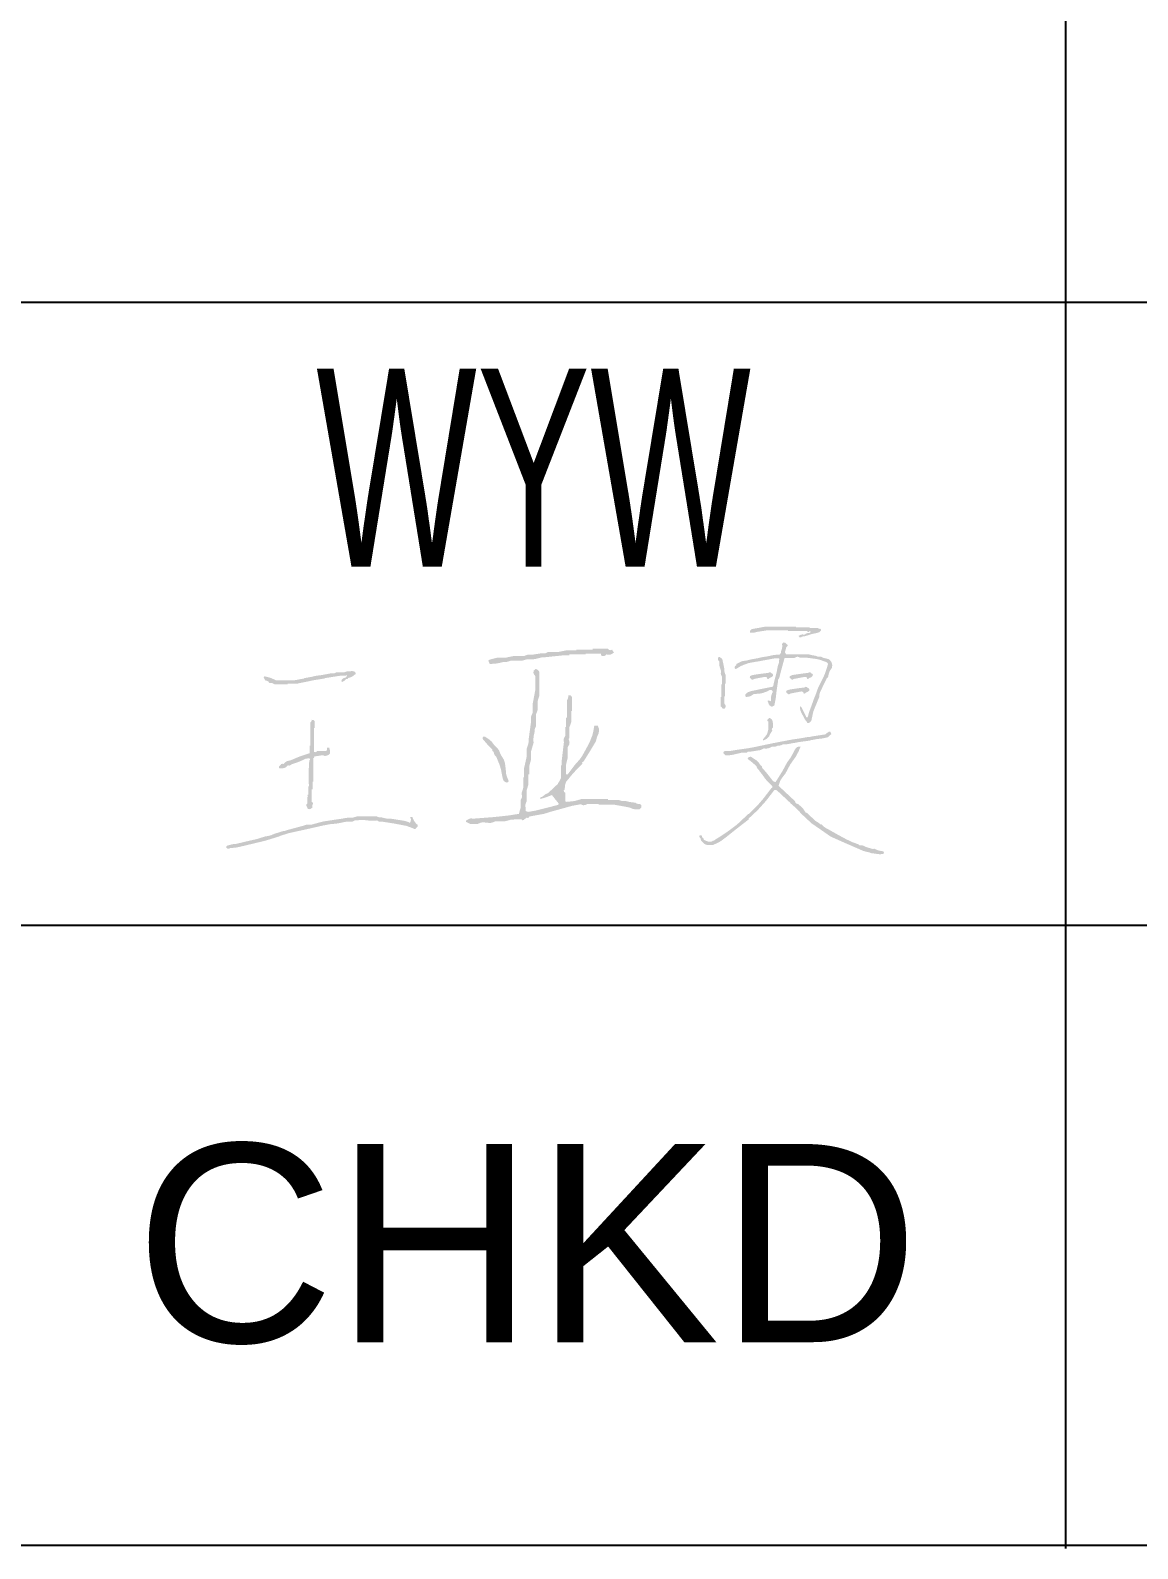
# Model space of a CAD drawing. Header units: millimetres. Extents: x -196 to 224, y -57 to 240.
# Drawn here: x 190.09 to 196.49, y 96.22 to 105 of the extents above; entities that cross this region are included whole.
import ezdxf

# ---------------------------------------------------------------- set-up
doc = ezdxf.new("R2010")
doc.units = ezdxf.units.MM
doc.styles.add('Arial', font='ARIAL.TTF', dxfattribs={"height": 0.2})
doc.styles.add('Arial Narrow', font='ARIALN.TTF', dxfattribs={"height": 0.2})

# ---------------------------------------------------------------- blocks, each defined once
blk = doc.blocks.new('Unknown-234525283-28870')
at = {"color": 7, "linetype": 'Continuous'}
for p, q in [((196.0716, 96.221), (196.0716, 121.4526)), ((141.4177, 103.4291), (209.2882, 103.4291)), ((141.4177, 99.8258), (209.2882, 99.8256)), ((141.4177, 96.2412), (209.2671, 96.2412))]:
    blk.add_line(p, q, dxfattribs=at)
at = {"color": 7, "linetype": 'Continuous', "style": 'Arial'}
blk.add_text('CHKD', height=1.14609, dxfattribs=at).set_placement((190.6885, 97.415))
blk = doc.blocks.new('Unknown-234525283-28873')
at = {"linetype": 'Continuous'}
for points in [[(194.6508, 101.5421), (194.6468, 101.5397), (194.6411, 101.5415), (194.6394, 101.5457), (194.5902, 101.5457), (194.5902, 101.5492), (194.5106, 101.5492), (194.5106, 101.5527), (194.3325, 101.5527), (194.3015, 101.5469), (194.2859, 101.5441), (194.2548, 101.5386), (194.2454, 101.5297), (194.2454, 101.5174), (194.2622, 101.5176), (194.2708, 101.5187), (194.287, 101.5227), (194.3439, 101.5315), (194.4651, 101.5315), (194.4651, 101.528), (194.575, 101.528), (194.5781, 101.523), (194.5859, 101.5221), (194.5902, 101.5262), (194.591, 101.5276), (194.5923, 101.5282), (194.594, 101.528), (194.594, 101.5174), (194.5797, 101.5161), (194.5721, 101.5138), (194.5599, 101.5067), (194.5476, 101.5077), (194.5406, 101.5065), (194.5296, 101.5014), (194.5272, 101.5009), (194.5262, 101.4979), (194.532, 101.4912), (194.5393, 101.4904), (194.5447, 101.4944), (194.5521, 101.4965), (194.556, 101.4972), (194.5637, 101.4979), (194.6091, 101.512), (194.6238, 101.5144), (194.6311, 101.5162), (194.6451, 101.5209), (194.6546, 101.5297), (194.6555, 101.5348), (194.6544, 101.5382)], [(193.449, 101.4201), (193.4397, 101.4165), (193.4314, 101.418), (193.4243, 101.4247), (193.3352, 101.4247), (193.3352, 101.4201), (193.2411, 101.4201), (193.2411, 101.4155), (193.1818, 101.4155), (193.1372, 101.4063), (193.0778, 101.4063), (193.0655, 101.3998), (193.0573, 101.3981), (193.0432, 101.3993), (192.9838, 101.3901), (192.9658, 101.3911), (192.956, 101.3896), (192.9393, 101.3831), (192.8799, 101.3831), (192.8353, 101.3739), (192.7858, 101.3739), (192.7591, 101.367), (192.7413, 101.3623), (192.736, 101.3603), (192.7333, 101.3562), (192.7339, 101.3508), (192.7372, 101.3454), (192.7387, 101.3426), (192.7413, 101.3369), (192.7733, 101.3389), (192.7894, 101.3412), (192.8205, 101.3485), (192.8366, 101.3486), (192.845, 101.35), (192.8601, 101.3554), (192.9244, 101.3554), (192.9591, 101.3647), (192.9869, 101.3639), (193.0013, 101.3653), (193.0283, 101.3716), (193.0418, 101.3752), (193.049, 101.3761), (193.063, 101.3762), (193.1743, 101.3878), (193.2016, 101.3878), (193.2016, 101.3924), (193.2956, 101.3924), (193.2956, 101.397), (193.3847, 101.397), (193.384, 101.3912), (193.3853, 101.3874), (193.3896, 101.3831), (193.4003, 101.3826), (193.4071, 101.3851), (193.4144, 101.3924), (193.4291, 101.3899), (193.438, 101.391), (193.4515, 101.397), (193.4589, 101.4039), (193.4538, 101.4096), (193.4516, 101.4131)], [(194.1036, 101.2236), (194.6008, 101.2617), (194.5964, 101.259), (194.5873, 101.2555), (194.5838, 101.2514), (194.5792, 101.2502), (194.574, 101.2519), (194.574, 101.259), (194.5696, 101.2607), (194.5626, 101.2625), (194.5368, 101.2578), (194.5239, 101.2553), (194.4982, 101.2502), (194.4927, 101.2463), (194.4856, 101.247), (194.4812, 101.2519), (194.4758, 101.2554), (194.4739, 101.2602), (194.4755, 101.2661), (194.4854, 101.2711), (194.4909, 101.2729), (194.502, 101.2749), (194.5338, 101.2794), (194.5497, 101.2816), (194.5816, 101.2855), (194.587, 101.2894), (194.5942, 101.2887), (194.5986, 101.2838), (194.6056, 101.2804), (194.6087, 101.2751), (194.6081, 101.2678), (194.6008, 101.2617), (194.7062, 101.2954), (194.719, 101.3156), (194.7206, 101.3291), (194.7197, 101.3364), (194.7152, 101.3492), (194.7069, 101.3599), (194.7002, 101.3645), (194.6868, 101.3687), (194.6734, 101.3711), (194.6667, 101.3734), (194.6546, 101.3793), (194.6423, 101.3784), (194.6354, 101.3796), (194.6243, 101.3846), (194.6074, 101.3872), (194.599, 101.389), (194.5826, 101.3935), (194.4538, 101.3935), (194.4483, 101.402), (194.4478, 101.4091), (194.4519, 101.4183), (194.4526, 101.4263), (194.4538, 101.4305), (194.4576, 101.4377), (194.4623, 101.4401), (194.4632, 101.4466), (194.4481, 101.4607), (194.4403, 101.4613), (194.4346, 101.4584), (194.431, 101.4519), (194.4316, 101.4355), (194.4304, 101.4269), (194.4254, 101.4112), (194.4243, 101.4027), (194.422, 101.3981), (194.4159, 101.3917), (194.3883, 101.3894), (194.3745, 101.3873), (194.3477, 101.3811), (194.3247, 101.3779), (194.3133, 101.3757), (194.2908, 101.3705), (194.2634, 101.3656), (194.2497, 101.3628), (194.2226, 101.3563), (194.2036, 101.3541), (194.1938, 101.351), (194.1727, 101.3398), (194.1658, 101.3369), (194.1667, 101.3322), (194.1646, 101.3284), (194.1601, 101.3262), (194.1558, 101.3195), (194.1565, 101.3127), (194.162, 101.3068), (194.1906, 101.3238), (194.2061, 101.331), (194.2378, 101.3422), (194.2757, 101.3492), (194.2984, 101.3528), (194.3837, 101.3687), (194.4121, 101.3687), (194.4144, 101.3668), (194.4151, 101.3644), (194.414, 101.3616), (194.4128, 101.3472), (194.4112, 101.34), (194.4064, 101.3262), (194.3988, 101.2873), (194.3837, 101.2307), (194.3817, 101.2207), (194.3806, 101.2158), (194.378, 101.2059), (194.3264, 101.1957), (194.3006, 101.1904), (194.2492, 101.1794), (194.2358, 101.1747), (194.2292, 101.1708), (194.2188, 101.1617), (194.2173, 101.1553), (194.2184, 101.1509), (194.2226, 101.1458), (194.242, 101.1491), (194.2519, 101.153), (194.2681, 101.1634), (194.3006, 101.1652), (194.3172, 101.1686), (194.3477, 101.1794), (194.3553, 101.1848), (194.3608, 101.1865), (194.3704, 101.1865), (194.3759, 101.1806), (194.3766, 101.1737), (194.3723, 101.167), (194.3674, 101.149), (194.3662, 101.1395), (194.3666, 101.121), (194.3515, 101.1263), (194.348, 101.1246), (194.3471, 101.1202), (194.3496, 101.1174), (194.3539, 101.1043), (194.3588, 101.0976), (194.3704, 101.0891), (194.3763, 101.0922), (194.3794, 101.0936), (194.3856, 101.0962), (194.3926, 101.1299), (194.3952, 101.147), (194.3988, 101.1811), (194.4064, 101.2307), (194.4065, 101.241), (194.4082, 101.2467), (194.414, 101.2555), (194.4258, 101.3008), (194.4319, 101.3235), (194.4443, 101.3687), (194.4481, 101.3723), (194.503, 101.3723), (194.5135, 101.378), (194.5222, 101.3786), (194.5333, 101.374), (194.5576, 101.3743), (194.5699, 101.3736), (194.594, 101.3705), (194.632, 101.3654), (194.6511, 101.3607), (194.6868, 101.3475), (194.6936, 101.3432), (194.6962, 101.3372), (194.6944, 101.3298), (194.6799, 101.2847), (194.6707, 101.2625), (194.6489, 101.2201), (194.6375, 101.1953), (194.6224, 101.1528), (194.6186, 101.1458), (194.5997, 101.0927), (194.5901, 101.0676), (194.5859, 101.0548), (194.5788, 101.029), (194.575, 101.0276), (194.5711, 101.029), (194.5693, 101.0325), (194.558, 101.0569), (194.552, 101.069), (194.539, 101.0927), (194.5376, 101.0905), (194.5361, 101.0895), (194.5333, 101.0891), (194.5351, 101.0746), (194.5371, 101.0673), (194.5428, 101.0537), (194.5656, 101.0113), (194.5707, 101.0066), (194.5728, 101.0034), (194.575, 100.9971), (194.5818, 100.9955), (194.5867, 100.9965), (194.5921, 101.0006), (194.5997, 101.0077), (194.611, 101.0608), (194.6252, 101.0963), (194.6324, 101.114), (194.647, 101.1493), (194.6466, 101.1593), (194.6474, 101.1646), (194.6508, 101.1741), (194.6658, 101.206), (194.6734, 101.2219), (194.6887, 101.2537), (194.6963, 101.2608), (194.7014, 101.2838), (194.7062, 101.2954), (194.6008, 101.2617), (194.3707, 101.2617), (194.378, 101.2678), (194.3786, 101.2751), (194.3755, 101.2804), (194.3685, 101.2838), (194.3641, 101.2887), (194.3569, 101.2894), (194.3515, 101.2855), (194.3196, 101.2816), (194.3037, 101.2794), (194.2719, 101.2749), (194.2608, 101.2729), (194.2553, 101.2711), (194.2454, 101.2661), (194.2438, 101.2602), (194.2457, 101.2554), (194.251, 101.2519), (194.2555, 101.247), (194.2626, 101.2463), (194.2681, 101.2502), (194.2938, 101.2553), (194.3067, 101.2578), (194.3325, 101.2625), (194.3372, 101.2614), (194.3439, 101.259), (194.3439, 101.2519), (194.3491, 101.2502), (194.3537, 101.2514), (194.3571, 101.2555), (194.3662, 101.259), (194.3707, 101.2617), (194.6008, 101.2617), (194.1036, 101.2236), (194.1052, 101.2236), (194.1052, 101.2696), (194.099, 101.2875), (194.0971, 101.2969), (194.0957, 101.3156), (194.0881, 101.351), (194.0862, 101.3613), (194.083, 101.3669), (194.0748, 101.374), (194.0699, 101.3773), (194.0637, 101.3766), (194.0597, 101.3723), (194.0599, 101.3633), (194.0617, 101.3583), (194.0673, 101.351), (194.067, 101.3368), (194.0677, 101.3295), (194.0711, 101.3156), (194.0786, 101.2944), (194.0762, 101.2832), (194.0771, 101.2764), (194.0824, 101.2661), (194.0824, 101.2201), (194.0786, 101.2201), (194.0786, 101.1458), (194.0748, 101.1458), (194.0748, 101.0927), (194.0805, 101.0873), (194.0832, 101.0845), (194.0881, 101.0785), (194.0936, 101.0777), (194.0972, 101.0787), (194.1014, 101.082), (194.1045, 101.0916), (194.1035, 101.0985), (194.0976, 101.1068), (194.0976, 101.1493), (194.1014, 101.1493), (194.1014, 101.2236)], [(191.9494, 101.2953), (191.9446, 101.2957), (191.9353, 101.2952), (191.9216, 101.2951), (191.9144, 101.2939), (191.9016, 101.2893), (191.8553, 101.2893), (191.8447, 101.2839), (191.8378, 101.2825), (191.8258, 101.2834), (191.7626, 101.2716), (191.7439, 101.2698), (191.7345, 101.2682), (191.7163, 101.2637), (191.6637, 101.2539), (191.6721, 101.2539), (191.609, 101.2421), (191.5058, 101.2421), (191.4801, 101.2541), (191.4663, 101.2589), (191.4385, 101.2657), (191.4349, 101.2622), (191.4342, 101.2582), (191.4363, 101.2539), (191.4392, 101.2494), (191.4405, 101.247), (191.4427, 101.2421), (191.4544, 101.239), (191.4604, 101.2353), (191.4679, 101.2264), (191.4802, 101.2268), (191.4872, 101.2249), (191.4974, 101.2185), (191.5732, 101.2185), (191.5732, 101.2224), (191.6237, 101.2224), (191.6658, 101.2312), (191.6868, 101.2355), (191.729, 101.2441), (191.7921, 101.2539), (191.7795, 101.2539), (191.8805, 101.2696), (191.91, 101.2696), (191.9096, 101.2718), (191.9119, 101.2739), (191.9142, 101.2735), (191.9131, 101.2641), (191.9072, 101.258), (191.8974, 101.2558), (191.8894, 101.2509), (191.8858, 101.2466), (191.8826, 101.2382), (191.8845, 101.2346), (191.8899, 101.2336), (191.8932, 101.2362), (191.901, 101.2403), (191.9046, 101.2433), (191.91, 101.25), (191.9156, 101.249), (191.9201, 101.2512), (191.9226, 101.2558), (191.937, 101.2602), (191.944, 101.2635), (191.9563, 101.2716), (191.9585, 101.2741), (191.9615, 101.2748), (191.9647, 101.2735), (191.9631, 101.2775), (191.9648, 101.2816), (191.9689, 101.2834), (191.9584, 101.2932)], [(193.6049, 100.528), (193.5955, 100.528), (193.5901, 100.5297), (193.5826, 100.535), (193.5606, 100.5371), (193.5496, 100.539), (193.5282, 100.5442), (193.5101, 100.5442), (193.5007, 100.5457), (193.4836, 100.5511), (193.4243, 100.5511), (193.4243, 100.5558), (193.2708, 100.5558), (193.2361, 100.5458), (193.2179, 100.5425), (193.1818, 100.5396), (193.1807, 100.5414), (193.179, 100.5422), (193.1768, 100.5419), (193.1768, 100.5927), (193.1699, 100.5965), (193.1686, 100.606), (193.1743, 100.6112), (193.1751, 100.629), (193.1766, 100.638), (193.1818, 100.6551), (193.2174, 100.6982), (193.2363, 100.7191), (193.2758, 100.7591), (193.2747, 100.7652), (193.2773, 100.7702), (193.2832, 100.773), (193.3124, 100.8199), (193.3267, 100.8435), (193.355, 100.8909), (193.3592, 100.9089), (193.3622, 100.9178), (193.3698, 100.9348), (193.3727, 100.9532), (193.3716, 100.9635), (193.3649, 100.981), (193.3451, 100.981), (193.3413, 100.9568), (193.3388, 100.9447), (193.3327, 100.9209), (193.3266, 100.9062), (193.3237, 100.8988), (193.3179, 100.8839), (193.2931, 100.8377), (193.2732, 100.8023), (193.261, 100.7853), (193.2337, 100.7545), (193.2167, 100.7324), (193.2083, 100.7213), (193.1917, 100.6991), (193.1818, 100.6991), (193.1818, 100.7545), (193.1917, 100.7961), (193.1917, 100.8562), (193.2001, 100.8711), (193.2019, 100.8811), (193.1991, 100.8978), (193.1964, 100.9007), (193.1977, 100.9057), (193.2016, 100.9071), (193.2016, 100.9718), (193.2115, 100.9995), (193.2115, 101.0642), (193.2164, 101.0642), (193.2164, 101.1451), (193.2116, 101.1526), (193.2059, 101.1559), (193.1966, 101.1567), (193.1941, 101.1434), (193.1921, 101.1368), (193.1867, 101.1243), (193.1867, 101.0272), (193.1818, 101.0272), (193.1818, 100.9718), (193.1768, 100.9718), (193.1768, 100.9209), (193.1695, 100.9075), (193.1678, 100.8989), (193.1694, 100.8839), (193.157, 100.7799), (193.157, 100.7499), (193.1521, 100.7499), (193.1521, 100.6759), (193.1474, 100.6666), (193.1449, 100.6619), (193.1397, 100.6528), (193.137, 100.6496), (193.1359, 100.6476), (193.1347, 100.6436), (193.0778, 100.5904), (193.065, 100.5846), (193.0588, 100.5808), (193.0481, 100.5719), (193.0424, 100.5688), (193.0394, 100.5674), (193.0333, 100.565), (193.0333, 100.5558), (193.0603, 100.5642), (193.0737, 100.5688), (193.1001, 100.5789), (193.1148, 100.5603), (193.1222, 100.551), (193.1372, 100.5326), (193.1392, 100.528), (193.1371, 100.5232), (193.1323, 100.5211), (193.0809, 100.5079), (193.0552, 100.5014), (193.0036, 100.4887), (192.9665, 100.4818), (192.9594, 100.483), (192.9558, 100.4839), (192.9492, 100.4864), (192.948, 100.5012), (192.9475, 100.5086), (192.9467, 100.5234), (192.9541, 100.5442), (192.9541, 100.6066), (192.964, 100.639), (192.964, 100.6991), (192.969, 100.6991), (192.969, 100.7453), (192.9789, 100.7823), (192.9789, 100.8285), (192.9846, 100.8489), (192.9876, 100.859), (192.9937, 100.8793), (192.9935, 100.9072), (192.995, 100.9214), (193.0011, 100.9487), (193.0012, 100.9601), (193.0029, 100.9663), (193.0085, 100.9764), (193.0085, 101.0457), (193.0184, 101.0735), (193.0184, 101.1243), (193.0283, 101.1567), (193.0283, 101.2907), (193.0217, 101.3), (193.0167, 101.3041), (193.0061, 101.3092), (192.9937, 101.2976), (192.9936, 101.2851), (192.9959, 101.2779), (193.0036, 101.2676), (193.0036, 101.1844), (192.9978, 101.1529), (192.9948, 101.1372), (192.9888, 101.1058), (192.9888, 101.055), (192.9789, 101.0319), (192.9789, 100.9995), (192.9665, 100.9071), (192.965, 100.8826), (192.9624, 100.8702), (192.9541, 100.847), (192.9541, 100.8007), (192.9484, 100.7748), (192.9455, 100.7619), (192.9393, 100.736), (192.9393, 100.6806), (192.9343, 100.6806), (192.9343, 100.6205), (192.9244, 100.5881), (192.9276, 100.5735), (192.9264, 100.5646), (192.9195, 100.5511), (192.9195, 100.5049), (192.9149, 100.4912), (192.9129, 100.4843), (192.9096, 100.4702), (192.8502, 100.461), (192.7997, 100.4554), (192.766, 100.4518), (192.6473, 100.4425), (192.6322, 100.4439), (192.6235, 100.4423), (192.6102, 100.4356), (192.6052, 100.4327), (192.6031, 100.4294), (192.6027, 100.424), (192.6275, 100.4125), (192.672, 100.4125), (192.6904, 100.4198), (192.7016, 100.4214), (192.7414, 100.4174), (192.7526, 100.419), (192.771, 100.4263), (192.8254, 100.4263), (192.8601, 100.4356), (192.8857, 100.438), (192.8987, 100.4385), (192.9244, 100.4379), (192.9294, 100.4333), (192.9384, 100.4345), (192.9417, 100.4402), (192.9475, 100.4427), (192.9502, 100.4448), (192.9541, 100.4494), (192.9594, 100.4463), (192.9668, 100.4486), (192.969, 100.4541), (192.9727, 100.4556), (192.9748, 100.4561), (192.9789, 100.4564), (193.0283, 100.4656), (193.0505, 100.4696), (193.0615, 100.4724), (193.0828, 100.4795), (193.1362, 100.4943), (193.1629, 100.5017), (193.2164, 100.5165), (193.2659, 100.5257), (193.2806, 100.5202), (193.2916, 100.5208), (193.3055, 100.528), (193.3698, 100.528), (193.3698, 100.5234), (193.4589, 100.5234), (193.4946, 100.517), (193.5124, 100.5138), (193.548, 100.5072), (193.5694, 100.4986), (193.5816, 100.4961), (193.6049, 100.4957), (193.6173, 100.5072), (193.6181, 100.5167), (193.614, 100.5237)], [(194.5786, 101.1993), (194.5741, 101.2042), (194.567, 101.2049), (194.5615, 101.2011), (194.5296, 101.1971), (194.5137, 101.1949), (194.4819, 101.1904), (194.4709, 101.1884), (194.4653, 101.1866), (194.4554, 101.1816), (194.4538, 101.1757), (194.4558, 101.1709), (194.4611, 101.1674), (194.4655, 101.1625), (194.4727, 101.1618), (194.4781, 101.1657), (194.5039, 101.1708), (194.5168, 101.1733), (194.5426, 101.1781), (194.5495, 101.1762), (194.5539, 101.1745), (194.5539, 101.1674), (194.5591, 101.1657), (194.5637, 101.167), (194.5672, 101.171), (194.5763, 101.1746), (194.5807, 101.1772), (194.588, 101.1834), (194.5887, 101.1906), (194.5855, 101.196)], [(191.8132, 100.8528), (191.8005, 100.8528), (191.7999, 100.8448), (191.799, 100.8407), (191.7963, 100.8331), (191.7416, 100.8331), (191.7372, 100.8281), (191.7312, 100.8267), (191.7248, 100.8292), (191.7248, 100.9668), (191.729, 100.9668), (191.729, 101.0042), (191.7249, 101.0105), (191.72, 101.0133), (191.7121, 101.014), (191.7107, 101.0071), (191.7087, 101.0035), (191.7037, 100.9983), (191.7037, 100.8646), (191.6995, 100.8646), (191.6995, 100.8213), (191.655, 100.8066), (191.633, 100.7983), (191.59, 100.78), (191.5713, 100.7759), (191.5617, 100.7709), (191.5479, 100.7584), (191.5409, 100.7601), (191.5352, 100.758), (191.5311, 100.7525), (191.5227, 100.7446), (191.5227, 100.7348), (191.5302, 100.7334), (191.5353, 100.7329), (191.5521, 100.7351), (191.5612, 100.7394), (191.5732, 100.7505), (191.5819, 100.7494), (191.5876, 100.751), (191.5942, 100.7564), (191.6287, 100.768), (191.6456, 100.7747), (191.6784, 100.7899), (191.6852, 100.7903), (191.6886, 100.7907), (191.6953, 100.7918), (191.7005, 100.7892), (191.7016, 100.782), (191.6974, 100.7781), (191.6938, 100.7184), (191.6934, 100.6884), (191.6953, 100.6286), (191.6911, 100.6286), (191.6911, 100.5815), (191.6878, 100.5803), (191.6867, 100.576), (191.689, 100.5736), (191.6899, 100.5721), (191.6887, 100.5699), (191.6869, 100.5697), (191.6869, 100.5303), (191.6804, 100.5252), (191.6795, 100.5169), (191.6848, 100.5107), (191.6864, 100.503), (191.6913, 100.4984), (191.6995, 100.4969), (191.707, 100.5004), (191.7106, 100.5029), (191.7163, 100.5087), (191.7142, 100.5225), (191.7191, 100.5269), (191.718, 100.535), (191.7121, 100.5382), (191.7121, 100.6129), (191.7163, 100.6129), (191.7163, 100.6562), (191.7205, 100.6562), (191.7205, 100.7938), (191.7243, 100.7942), (191.7267, 100.7986), (191.7248, 100.8017), (191.7753, 100.8095), (191.7846, 100.8058), (191.7907, 100.8053), (191.8005, 100.8076), (191.8081, 100.8111), (191.8117, 100.8136), (191.8174, 100.8194), (191.8172, 100.8328), (191.8163, 100.8397)], [(194.3742, 101.0113), (194.3691, 101.0184), (194.3653, 101.0216), (194.3571, 101.0254), (194.3477, 101.0166), (194.3451, 101.012), (194.3467, 101.0068), (194.3515, 101.0042), (194.3515, 100.9599), (194.3458, 100.9371), (194.3401, 100.9256), (194.3249, 100.9069), (194.3207, 100.9035), (194.3195, 100.8994), (194.3211, 100.8945), (194.3365, 100.901), (194.3438, 100.906), (194.3552, 100.9175), (194.3617, 100.9314), (194.3656, 100.9382), (194.3742, 100.9511), (194.3712, 100.9578), (194.3725, 100.9637), (194.378, 100.9688), (194.3787, 100.9858), (194.3779, 100.9946)], [(192.8329, 100.7314), (192.8282, 100.7662), (192.8218, 100.7841), (192.8032, 100.8146), (192.7942, 100.8372), (192.7866, 100.8483), (192.7685, 100.8655), (192.7507, 100.8889), (192.7392, 100.8996), (192.7141, 100.9163), (192.7017, 100.9163), (192.6995, 100.908), (192.7009, 100.9021), (192.7067, 100.8955), (192.7254, 100.8734), (192.7354, 100.8628), (192.7561, 100.8423), (192.755, 100.8362), (192.7577, 100.8313), (192.7636, 100.8285), (192.7661, 100.8163), (192.7695, 100.8099), (192.7784, 100.8007), (192.7981, 100.7523), (192.8056, 100.7269), (192.8155, 100.6759), (192.819, 100.6651), (192.8232, 100.6596), (192.8329, 100.6528), (192.8402, 100.6512), (192.8464, 100.6537), (192.8502, 100.6598), (192.8391, 100.6873), (192.8355, 100.7021)], [(194.7114, 100.944), (194.7047, 100.9456), (194.6998, 100.9446), (194.6944, 100.9405), (194.6886, 100.9369), (194.6859, 100.9347), (194.6811, 100.9299), (194.6493, 100.925), (194.6334, 100.9225), (194.6016, 100.9175), (194.5911, 100.9152), (194.5857, 100.9145), (194.575, 100.9139), (194.5371, 100.9069), (194.5174, 100.9041), (194.5076, 100.9027), (194.4879, 100.8998), (194.45, 100.8927), (194.3801, 100.8792), (194.3452, 100.8721), (194.2757, 100.8573), (194.2378, 100.8502), (194.1998, 100.8448), (194.1809, 100.842), (194.1431, 100.8361), (194.1266, 100.8333), (194.118, 100.8329), (194.1014, 100.8343), (194.0954, 100.831), (194.0926, 100.828), (194.09, 100.8219), (194.1033, 100.8095), (194.1254, 100.8092), (194.1367, 100.8102), (194.1582, 100.8148), (194.1961, 100.8237), (194.2264, 100.8237), (194.2302, 100.8286), (194.2353, 100.8304), (194.2416, 100.829), (194.287, 100.8361), (194.3029, 100.8384), (194.311, 100.8411), (194.3249, 100.8485), (194.3386, 100.8476), (194.3459, 100.8483), (194.359, 100.852), (194.3742, 100.8591), (194.3865, 100.8581), (194.3934, 100.8593), (194.4045, 100.8644), (194.4186, 100.8654), (194.426, 100.8673), (194.4386, 100.8732), (194.4584, 100.8729), (194.4686, 100.874), (194.4879, 100.8785), (194.5046, 100.8809), (194.513, 100.8823), (194.5296, 100.8856), (194.5826, 100.8927), (194.5888, 100.8934), (194.592, 100.8941), (194.5978, 100.8962), (194.6357, 100.9033), (194.6602, 100.9058), (194.6725, 100.908), (194.6963, 100.9139), (194.7152, 100.9316), (194.7131, 100.9364), (194.7123, 100.9389)], [(195.0146, 100.2539), (194.9942, 100.2571), (194.984, 100.26), (194.9653, 100.2681), (194.9546, 100.2677), (194.949, 100.2684), (194.9388, 100.2716), (194.92, 100.2771), (194.9107, 100.2807), (194.8933, 100.2893), (194.8841, 100.2877), (194.8779, 100.2891), (194.8706, 100.2946), (194.8524, 100.3011), (194.8403, 100.3052), (194.8024, 100.3229), (194.7612, 100.3452), (194.7408, 100.3565), (194.7001, 100.3795), (194.6818, 100.3894), (194.6732, 100.3956), (194.6584, 100.4096), (194.6534, 100.4088), (194.6493, 100.4107), (194.647, 100.4149), (194.6334, 100.4235), (194.6243, 100.4291), (194.575, 100.4751), (194.5727, 100.477), (194.5705, 100.4775), (194.5674, 100.4769), (194.5534, 100.4989), (194.5443, 100.5093), (194.5239, 100.5264), (194.5137, 100.5297), (194.5084, 100.5346), (194.5049, 100.5441), (194.4102, 100.6326), (194.4196, 100.6597), (194.4267, 100.673), (194.4443, 100.6963), (194.4481, 100.6998), (194.4784, 100.7565), (194.4904, 100.7735), (194.4964, 100.782), (194.5087, 100.7989), (194.5277, 100.8343), (194.5311, 100.8446), (194.5334, 100.8497), (194.539, 100.8591), (194.5298, 100.8597), (194.5248, 100.8589), (194.5163, 100.8555), (194.5087, 100.8485), (194.4822, 100.7989), (194.4732, 100.7861), (194.4687, 100.7797), (194.4595, 100.7671), (194.4329, 100.7175), (194.4168, 100.6921), (194.4089, 100.6794), (194.3931, 100.6538), (194.3824, 100.6572), (194.3769, 100.661), (194.3704, 100.6697), (194.3486, 100.698), (194.3372, 100.7118), (194.3136, 100.7388), (194.3144, 100.7434), (194.3124, 100.7472), (194.3079, 100.7494), (194.293, 100.7702), (194.2828, 100.7797), (194.2605, 100.7936), (194.2538, 100.7995), (194.2462, 100.8007), (194.2378, 100.7971), (194.2331, 100.7947), (194.2321, 100.7883), (194.2359, 100.7848), (194.2558, 100.7696), (194.2654, 100.7614), (194.2833, 100.7441), (194.2864, 100.7353), (194.2894, 100.731), (194.2965, 100.7246), (194.3015, 100.7155), (194.3046, 100.7111), (194.3117, 100.7034), (194.3339, 100.6724), (194.3465, 100.6577), (194.3742, 100.6308), (194.3755, 100.6256), (194.3735, 100.6212), (194.3685, 100.6184), (194.3207, 100.5563), (194.2948, 100.5264), (194.2397, 100.4698), (194.2374, 100.4704), (194.2354, 100.4698), (194.234, 100.468), (194.1696, 100.4078), (194.1296, 100.3777), (194.1091, 100.3631), (194.0673, 100.3353), (194.0548, 100.328), (194.0487, 100.3241), (194.037, 100.3158), (194.0319, 100.3157), (194.0288, 100.3142), (194.0256, 100.3105), (194.012, 100.3087), (194.0043, 100.3095), (193.9915, 100.3141), (193.9856, 100.3171), (193.9825, 100.3186), (193.9763, 100.3211), (193.9772, 100.3258), (193.9752, 100.3296), (193.9706, 100.3318), (193.9686, 100.3375), (193.9675, 100.3404), (193.965, 100.3459), (193.9536, 100.3459), (193.9525, 100.3386), (193.9541, 100.3338), (193.9593, 100.3282), (193.9616, 100.318), (193.9647, 100.3127), (193.9725, 100.3052), (193.9815, 100.2969), (193.9873, 100.2934), (193.9991, 100.2893), (194.0294, 100.2893), (194.0624, 100.3045), (194.0782, 100.3139), (194.1071, 100.3353), (194.1589, 100.3768), (194.1851, 100.3973), (194.2378, 100.4379), (194.2371, 100.4408), (194.2376, 100.4428), (194.2397, 100.445), (194.2889, 100.491), (194.3297, 100.5361), (194.3491, 100.5596), (194.3856, 100.6078), (194.3916, 100.6088), (194.3952, 100.6084), (194.4007, 100.606), (194.4784, 100.5335), (194.4805, 100.5313), (194.481, 100.5292), (194.4803, 100.5264), (194.4833, 100.5271), (194.4855, 100.5266), (194.4879, 100.5246), (194.5314, 100.4839), (194.5352, 100.4769), (194.6016, 100.4149), (194.6457, 100.3848), (194.6677, 100.3695), (194.7114, 100.3388), (194.7757, 100.3101), (194.8079, 100.296), (194.8725, 100.2681), (194.8972, 100.2571), (194.9103, 100.2528), (194.9369, 100.2468), (194.9447, 100.2433), (194.9491, 100.2422), (194.9577, 100.2415), (194.9975, 100.2362), (195.0058, 100.2379), (195.01, 100.2386), (195.0184, 100.2397), (195.0196, 100.2455), (195.0185, 100.2494)], [(192.3163, 100.4124), (192.3053, 100.4271), (192.3006, 100.4351), (192.2931, 100.4517), (192.2805, 100.4517), (192.2845, 100.4413), (192.2849, 100.435), (192.2826, 100.4242), (192.2809, 100.4205), (192.2752, 100.4194), (192.2721, 100.4222), (192.2468, 100.4301), (192.171, 100.4419), (192.1489, 100.4426), (192.1376, 100.4442), (192.1163, 100.4497), (192.1042, 100.4498), (192.0978, 100.451), (192.0868, 100.4556), (191.9732, 100.4556), (191.9479, 100.4478), (191.9225, 100.4479), (191.9096, 100.4467), (191.8847, 100.4419), (191.8426, 100.4359), (191.8215, 100.4327), (191.7795, 100.4261), (191.7525, 100.4193), (191.739, 100.4157), (191.7121, 100.4084), (191.6908, 100.4086), (191.6797, 100.4069), (191.6595, 100.4006), (191.6216, 100.3904), (191.6026, 100.3853), (191.5648, 100.375), (191.5584, 100.3725), (191.5548, 100.3717), (191.5479, 100.3711), (191.4974, 100.3553), (191.4765, 100.3467), (191.4652, 100.3434), (191.4427, 100.3396), (191.3921, 100.3239), (191.3449, 100.3133), (191.3213, 100.3078), (191.2743, 100.2964), (191.2571, 100.2951), (191.2485, 100.2935), (191.2321, 100.2885), (191.224, 100.287), (191.219, 100.2824), (191.2174, 100.2747), (191.2244, 100.269), (191.2326, 100.2683), (191.2406, 100.2728), (191.2644, 100.274), (191.2763, 100.2756), (191.2995, 100.2806), (191.3585, 100.2946), (191.388, 100.3017), (191.4469, 100.316), (191.5227, 100.3396), (191.5311, 100.3435), (191.5816, 100.3593), (191.6592, 100.3762), (191.6979, 100.3849), (191.7753, 100.4025), (191.8174, 100.4104), (191.8496, 100.4133), (191.8657, 100.4157), (191.8974, 100.4222), (191.9156, 100.4253), (191.9252, 100.4257), (191.9437, 100.4242), (191.9605, 100.432), (191.984, 100.4338), (191.9959, 100.4342), (192.0195, 100.434), (192.0479, 100.4308), (192.0625, 100.4304), (192.091, 100.432), (192.0975, 100.4265), (192.1034, 100.4248), (192.1121, 100.4261), (192.1879, 100.4143), (192.2595, 100.4006), (192.2822, 100.3922), (192.2973, 100.3868), (192.3034, 100.3825), (192.3114, 100.3833), (192.3163, 100.3888), (192.3226, 100.3947), (192.3248, 100.4018), (192.3227, 100.4079)]]:
    blk.add_hatch(color=3, dxfattribs=at).paths.add_polyline_path(points)
at = {"color": 6, "style": 'Arial Narrow', "width": 0.75}
blk.add_text('WYW', height=1.14531, dxfattribs=at).set_placement((191.7375, 101.8997))

msp = doc.modelspace()

# ---------------------------------------------------------------- block references
for name in ['Unknown-234525283-28870', 'Unknown-234525283-28873']:
    msp.add_blockref(name, (0, 0))

doc.saveas('drawing.dxf')
